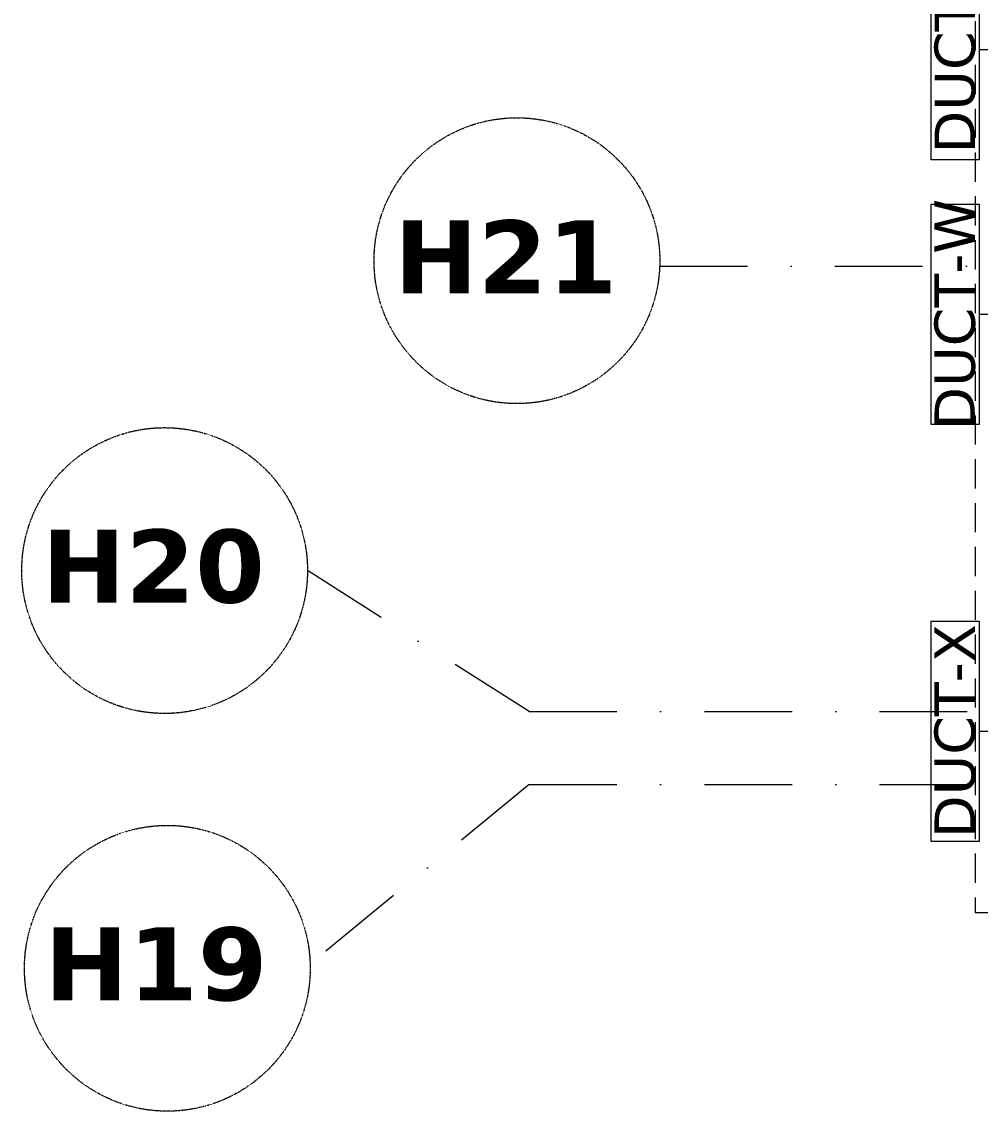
# Model space of a CAD drawing. Header units: millimetres. Extents: x -3092155 to 4513934, y -12317808 to 1850003.
# Drawn here: x -464544 to -457979, y -5529572 to -5522114 of the extents above; entities that cross this region are included whole.
import ezdxf

# ---------------------------------------------------------------- set-up
doc = ezdxf.new("R2010")
doc.units = ezdxf.units.MM
doc.header["$LTSCALE"] = 2
doc.header["$MEASUREMENT"] = 0
doc.linetypes.add('DASHDOT', pattern=[1, 0.5, -0.25, 0, -0.25])
doc.linetypes.add('DASHED2', pattern=[0.375, 0.25, -0.125])
for name, color, linetype, lineweight in [('cornice', 12, 'Continuous', 25), ('GRID', 251, 'DASHDOT', 5), ('ST TEXT', 251, 'DASHDOT', 5)]:
    doc.layers.add(name, color=color, linetype=linetype, lineweight=lineweight)
doc.layers.add('DOT', color=7, linetype='DASHED2', lineweight=0, true_color=0x89067c)
doc.layers.add('duct text', color=7, linetype='Continuous', lineweight=5, true_color=0x30182a)
doc.styles.add('door', font='arial.ttf', dxfattribs={"height": 70})
doc.styles.add('style2', font='verdana.ttf')
doc.dimstyles.new('DOOR', dxfattribs={"dimtxt": 100, "dimasz": 100, "dimexe": 25, "dimexo": 50, "dimgap": 25, "dimtad": 0, "dimtih": 1, "dimtoh": 1, "dimdec": 0, "dimzin": 3, "dimdsep": 46, "dimtxsty": 'door', "dimblk": 'OBLIQUE', "dimcen": 200, "dimclrd": 256, "dimclre": 256, "dimclrt": 256, "dimadec": 0, "dimazin": 0, "dimtfac": 1, "dimtdec": 0, "dimtofl": 0, "dimtmove": 2, "dimatfit": 3, "dimfxl": 300, "dimfxlon": 1, "dimfrac": 1, "dimtolj": 1, "dimtzin": 0, "dimlwd": -1, "dimlwe": -1, "dimarcsym": 0})

# ---------------------------------------------------------------- blocks, each defined once
blk = doc.blocks.new('_Oblique')
at = {"color": 0, "linetype": 'ByBlock', "lineweight": -2}
blk.add_line((-0.5, -0.5), (0.5, 0.5), dxfattribs=at)
blk = doc.blocks.new('hyh')
at = {"layer": 'duct text', "ltscale": 0.1}
for points in [[(-195060.8, -5567049), (-195060.8, -5565540.7), (-194731.6, -5565540.7), (-194731.6, -5567049)], [(-195061.2, -5568861.5), (-195061.2, -5567353.2), (-194732, -5567353.2), (-194732, -5568861.5)], [(-195061.2, -5571715.4), (-195061.2, -5570207.1), (-194732, -5570207.1), (-194732, -5571715.4)]]:
    blk.add_lwpolyline(points, close=True, dxfattribs=at)
at = {"layer": 'duct text', "ltscale": 0.1, "char_height": 276.639, "width": 1547.237, "attachment_point": 5, "rotation": 90, "style": 'style2'}
for s, insert in [('\\pt3043;DUCT-F', (-194896.1, -5566293.5)), ('\\pt3043;DUCT-W', (-194896.5, -5568106)), ('\\pt3043;DUCT-X', (-194896.5, -5570959.9))]:
    blk.add_mtext(s, dxfattribs=dict(at, insert=insert))
at = {"layer": 'duct text', "ltscale": 0.1}
for points in [[(-193786.8, -5566294.9), (-194290.2, -5566294.9), (-194731.6, -5566294.9)], [(-193787.2, -5568107.4), (-194290.5, -5568107.4), (-194732, -5568107.4)], [(-193787.2, -5570961.3), (-194290.5, -5570961.3), (-194732, -5570961.3)]]:
    blk.add_leader(points, dimstyle='DOOR', dxfattribs=at)

msp = doc.modelspace()

# ---------------------------------------------------------------- linework, layer by layer
at = {"layer": 'DOT', "ltscale": 400}
for p, q in [((-458013.9, -5513408.7), (-458013.9, -5528211.2)), ((-458013.9, -5528211.2), (-440063.9, -5528211.2))]:
    msp.add_line(p, q, dxfattribs=at)
at = {"layer": 'GRID', "color": 6, "ltscale": 600}
for p, q in [((-460173.8, -5523786.2), (-367334.4, -5523786.2)), ((-461068.2, -5526836.2), (-462586.9, -5525870.8)), ((-461068.2, -5526836.2), (-366440.7, -5526836.2)), ((-461068.2, -5527336.2), (-462568.8, -5528563.3)), ((-461068.2, -5527336.2), (-366440.7, -5527336.2))]:
    msp.add_line(p, q, dxfattribs=at)
at = {"layer": 'ST TEXT', "ltscale": 0.1}
for centre in [(-461152.2, -5523749.3), (-463565.3, -5525870.8), (-463546.7, -5528593.6)]:
    msp.add_circle(centre, 978.4, dxfattribs=at)

# ---------------------------------------------------------------- block references
at = {"layer": 'cornice', "color": 3, "lineweight": 50}
msp.add_blockref('hyh', (-263254.8, 43989.8), dxfattribs=at)

# ---------------------------------------------------------------- texts
at = {"layer": 'ST TEXT', "ltscale": 0.1, "char_height": 450, "attachment_point": 5, "style": 'style2'}
for s, insert in [('{\\fVerdana|b1|i0|c0|p34;\\H1.1111x;H21}', (-461229.9, -5523723.1)), ('{\\fVerdana|b1|i0|c0|p34;\\H1.1111x;H20}', (-463643, -5525844.6)), ('{\\fVerdana|b1|i0|c0|p34;\\H1.1111x;H19}', (-463624.4, -5528567.4))]:
    msp.add_mtext(s, dxfattribs=dict(at, insert=insert))

doc.saveas('drawing.dxf')
